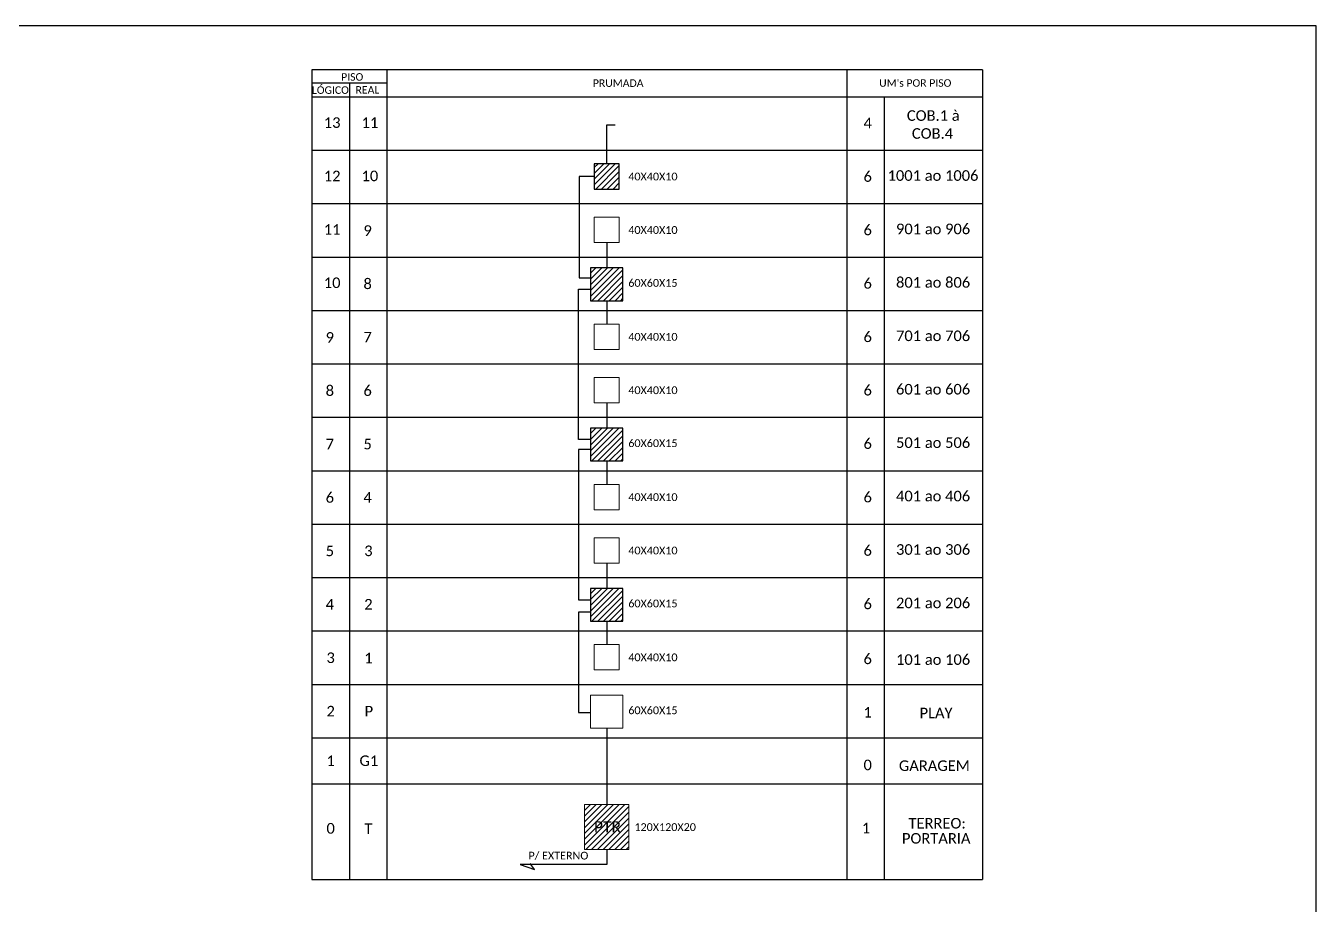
# Model space of a CAD drawing. Extents: x -4 to 837, y 1 to 595.
# Drawn here: x 441.7 to 837.2, y 325.8 to 595.3 of the extents above; entities that cross this region are included whole.
import ezdxf
from ezdxf.enums import TextEntityAlignment as Align

# ---------------------------------------------------------------- set-up
doc = ezdxf.new("R2010")
doc.units = 0
doc.styles.add('WMF-Calibri0', font='calibri.ttf')

msp = doc.modelspace()

# ---------------------------------------------------------------- hatches: boundary and pattern name
h = msp.add_hatch()
h.set_pattern_fill('ANSI31', color=1, scale=10, style=0)
h.set_pattern_definition([(45, (-1.6222, 155.2525), (-0.8838835, 0.8838835), [])])
h.paths.add_polyline_path([(623.57, 552.97), (615.91, 552.97), (615.91, 545.21), (623.57, 545.21)])
h.paths.add_polyline_path([(621.88, 543.57), (621.88, 548.72)])
h = msp.add_hatch()
h.set_pattern_fill('ANSI31', color=1, scale=10, style=0)
h.set_pattern_definition([(45, (-0.5014, 123.3345), (-0.8838835, 0.8838835), [])])
h.paths.add_polyline_path([(624.69, 521.06), (614.78, 521.06), (614.78, 511.01), (624.69, 511.01)])
h.paths.add_polyline_path([(623, 511.65), (623, 516.8)], flags=16)
h = msp.add_hatch()
h.set_pattern_fill('ANSI31', color=1, scale=10, style=0)
h.set_pattern_definition([(45, (-0.5014, 74.2189), (-0.8838835, 0.8838835), [])])
h.paths.add_polyline_path([(624.69, 471.94), (614.78, 471.94), (614.78, 461.9), (624.69, 461.9)])
h.paths.add_polyline_path([(623, 462.53), (623, 467.68)], flags=16)
h = msp.add_hatch()
h.set_pattern_fill('ANSI31', color=1, scale=10, style=0)
h.set_pattern_definition([(45, (-0.5014, 25.1033), (-0.8838835, 0.8838835), [])])
h.paths.add_polyline_path([(624.69, 422.82), (614.78, 422.82), (614.78, 412.78), (624.69, 412.78)])
h.paths.add_polyline_path([(623, 413.42), (623, 418.57)], flags=16)
h = msp.add_hatch()
h.set_pattern_fill('ANSI31', color=1, scale=10, style=0)
h.set_pattern_definition([(45, (1.3384, -41.1384), (-0.8838835, 0.8838835), [])])
h.paths.add_polyline_path([(612.96, 342.83), (626.53, 342.83), (626.53, 356.58), (612.96, 356.58)])
h.paths.add_polyline_path([(614.96, 347.18), (625.04, 347.18), (625.04, 352.33), (614.96, 352.33)], flags=24)

# ---------------------------------------------------------------- linework, layer by layer
for p, q in [((837.17, 595.26), (-3.83, 595.26)), ((837.17, 1.26), (837.17, 595.26)), ((734.93, 581.74), (734.93, 333.59))]:
    msp.add_line(p, q)
at = {"color": 0}
for points in [[(734.93, 581.74), (529.34, 581.74)], [(552.49, 577.63), (529.34, 577.63)]]:
    msp.add_lwpolyline(points, dxfattribs=at)
for points in [[(529.34, 581.74), (529.34, 333.59), (734.93, 333.59)], [(552.49, 333.59), (552.49, 581.74)], [(693.34, 581.74), (693.34, 333.59)], [(540.92, 577.63), (540.92, 333.59)], [(529.34, 573.52), (734.93, 573.52)], [(704.91, 333.59), (704.91, 573.52)], [(529.34, 557.15), (734.93, 557.15)], [(529.34, 540.78), (734.93, 540.78)], [(529.34, 524.4), (734.93, 524.4)], [(529.34, 508.03), (734.93, 508.03)], [(529.34, 491.66), (734.93, 491.66)], [(529.34, 475.29), (734.93, 475.29)], [(529.34, 458.92), (734.93, 458.92)], [(529.34, 442.54), (734.93, 442.54)], [(529.34, 426.17), (734.93, 426.17)], [(529.34, 409.8), (734.93, 409.8)], [(529.34, 393.43), (734.93, 393.43)], [(529.34, 377.06), (734.93, 377.06)], [(529.34, 362.98), (734.93, 362.98)]]:
    msp.add_lwpolyline(points)
at = {"color": 3}
for points in [[(619.74, 552.97), (619.74, 564.87), (622.34, 564.87)], [(615.91, 549.09), (611.25, 549.09), (611.25, 517.98), (614.78, 517.98)], [(619.74, 528.83), (619.74, 521.06)], [(614.78, 468.46), (611.09, 468.46), (611.09, 514.51), (614.78, 514.51)], [(619.74, 511.01), (619.74, 503.86)], [(619.74, 479.72), (619.74, 471.94)], [(614.78, 465.38), (611.09, 465.38), (611.09, 419.33), (614.78, 419.33)], [(619.74, 461.9), (619.74, 454.74)], [(619.74, 430.6), (619.74, 422.82)], [(614.78, 415.53), (611.08, 415.53), (611.08, 384.77), (614.78, 384.77)], [(619.74, 412.78), (619.74, 405.63)], [(619.74, 380.04), (619.74, 356.58)]]:
    msp.add_lwpolyline(points, dxfattribs=at)
at = {"color": 1}
for points in [[(623.57, 552.97), (615.91, 552.97), (615.91, 545.21), (623.57, 545.21)], [(624.69, 521.06), (614.78, 521.06), (614.78, 511.01), (624.69, 511.01)], [(624.69, 471.94), (614.78, 471.94), (614.78, 461.9), (624.69, 461.9)], [(624.69, 422.82), (614.78, 422.82), (614.78, 412.78), (624.69, 412.78)]]:
    msp.add_lwpolyline(points, close=True, dxfattribs=at)
at = {"lineweight": 0}
for points in [[(623.57, 536.6), (615.91, 536.6), (615.91, 528.83), (623.57, 528.83)], [(623.57, 503.86), (615.91, 503.86), (615.91, 496.09), (623.57, 496.09)], [(623.57, 487.49), (615.91, 487.49), (615.91, 479.72), (623.57, 479.72)], [(623.57, 454.74), (615.91, 454.74), (615.91, 446.97), (623.57, 446.97)], [(623.57, 438.37), (615.91, 438.37), (615.91, 430.6), (623.57, 430.6)], [(623.57, 405.63), (615.91, 405.63), (615.91, 397.86), (623.57, 397.86)], [(624.69, 390.08), (614.78, 390.08), (614.78, 380.04), (624.69, 380.04)]]:
    msp.add_lwpolyline(points, close=True, dxfattribs=at)
at = {"color": 1, "lineweight": 0}
msp.add_lwpolyline([(612.96, 356.58), (626.53, 356.58), (626.53, 342.83), (612.96, 342.83)], close=True, dxfattribs=at)
at = {"color": 1}
for points in [[(619.75, 342.83), (619.75, 338.28), (593.22, 338.28)], [(593.22, 338.28), (597.63, 336.69)], [(597.63, 336.69), (596.23, 338.52)]]:
    msp.add_lwpolyline(points, dxfattribs=at)

# ---------------------------------------------------------------- texts
at = {"color": 0, "style": 'WMF-Calibri0'}
for s, p in [('  LÓGICO', (527.76, 574.41)), ('     PISO', (534.3, 578.44)), ('PRUMADA', (615.49, 576.55)), ("UM's POR PISO", (703.23, 576.58)), ('    REAL', (539.52, 574.47))]:
    msp.add_text(s, height=2.3, dxfattribs=at).set_placement(p)
at = {"color": 7, "style": 'WMF-Calibri0'}
for s, height, p in [('COB.1 à', 3.24, (711.72, 566.14)), (' COB.4', 3.24, (712.12, 560.64)), ('40X40X10', 2.373, (626.35, 547.88)), ('1001 ao 1006', 3.24, (705.81, 547.76)), ('40X40X10', 2.373, (626.35, 531.5)), ('901 ao 906', 3.24, (708.4, 531.39)), ('801 ao 806', 3.24, (708.4, 515.01)), ('60X60X15', 2.373, (626.35, 515.28)), ('40X40X10', 2.373, (626.35, 498.76)), ('701 ao 706', 3.24, (708.4, 498.64)), ('40X40X10', 2.373, (626.35, 482.39)), ('601 ao 606', 3.24, (708.4, 482.27)), ('60X60X15', 2.373, (626.35, 466.16)), ('501 ao 506', 3.24, (708.4, 465.9)), ('40X40X10', 2.373, (626.35, 449.64)), ('401 ao 406', 3.24, (708.4, 449.53)), ('40X40X10', 2.373, (626.35, 433.27)), ('301 ao 306', 3.24, (708.4, 433.15)), ('60X60X15', 2.373, (626.35, 417.05)), ('201 ao 206', 3.24, (708.4, 416.78)), ('40X40X10', 2.373, (626.35, 400.53)), ('101 ao 106', 3.24, (708.4, 399.42)), ('60X60X15', 2.373, (626.35, 384.3)), ('PLAY', 3.24, (715.61, 383.05)), ('GARAGEM', 3.24, (709.28, 366.9)), ('TERREO:', 3.24, (712.21, 349.26)), ('PTR', 3.433, (615.82, 348.05)), ('120X120X20', 2.373, (628.23, 348.51)), ('PORTARIA', 3.24, (710.21, 344.63)), ('P/ EXTERNO', 2.373, (595.74, 339.77))]:
    msp.add_text(s, height=height, dxfattribs=at).set_placement(p)
for s, p in [('13', (535.59, 565.6)), ('11', (547.16, 565.6)), ('12', (535.59, 549.23)), ('10', (547.16, 549.26)), ('11', (535.59, 532.85)), ('10', (535.59, 516.52))]:
    msp.add_text(s, height=3.24, dxfattribs=at).set_placement(p, align=Align.MIDDLE_CENTER)
for tag, flags, p in [('4', 4, (699.72, 565.45)), ('6', 4, (699.72, 549.07)), ('9', 4, (546.46, 532.51)), ('6', 4, (699.72, 532.7)), ('6', 4, (699.72, 516.33)), ('8', 4, (546.46, 516.2)), ('9', 4, (534.88, 499.76)), ('7', 4, (546.46, 499.83)), ('6', 4, (699.72, 499.96)), ('8', 4, (534.88, 483.46)), ('6', 4, (546.46, 483.46)), ('6', 4, (699.72, 483.59)), ('7', 4, (534.88, 467.09)), ('5', 4, (546.46, 467.09)), ('6', 4, (699.72, 467.22)), ('6', 4, (534.88, 450.72)), ('4', 4, (546.46, 450.72)), ('6', 4, (699.72, 450.84)), ('5', 4, (534.88, 434.34)), ('3', 4, (546.7, 434.36)), ('6', 4, (699.72, 434.47)), ('4', 4, (534.88, 417.97)), ('2', 4, (546.7, 417.99)), ('6', 4, (699.72, 418.1)), ('3', 4, (535.13, 401.6)), ('1', 4, (546.7, 401.5)), ('6', 4, (699.72, 401.27)), ('2', 4, (535.13, 385.23)), ('P', 4, (546.84, 385.23)), ('1', 4, (699.72, 384.9)), ('1', 4, (535.13, 370.04)), ('G1', 4, (546.84, 370.04)), ('0', 4, (699.72, 368.75)), ('0', 4, (535.13, 349.32)), ('T', 12, (546.7, 349.21)), ('1', 4, (699.2, 349.42))]:
    msp.add_attdef(tag, text='XX', height=3.24, dxfattribs=dict(at, flags=flags)).set_placement(p, align=Align.MIDDLE_CENTER)

doc.saveas('drawing.dxf')
